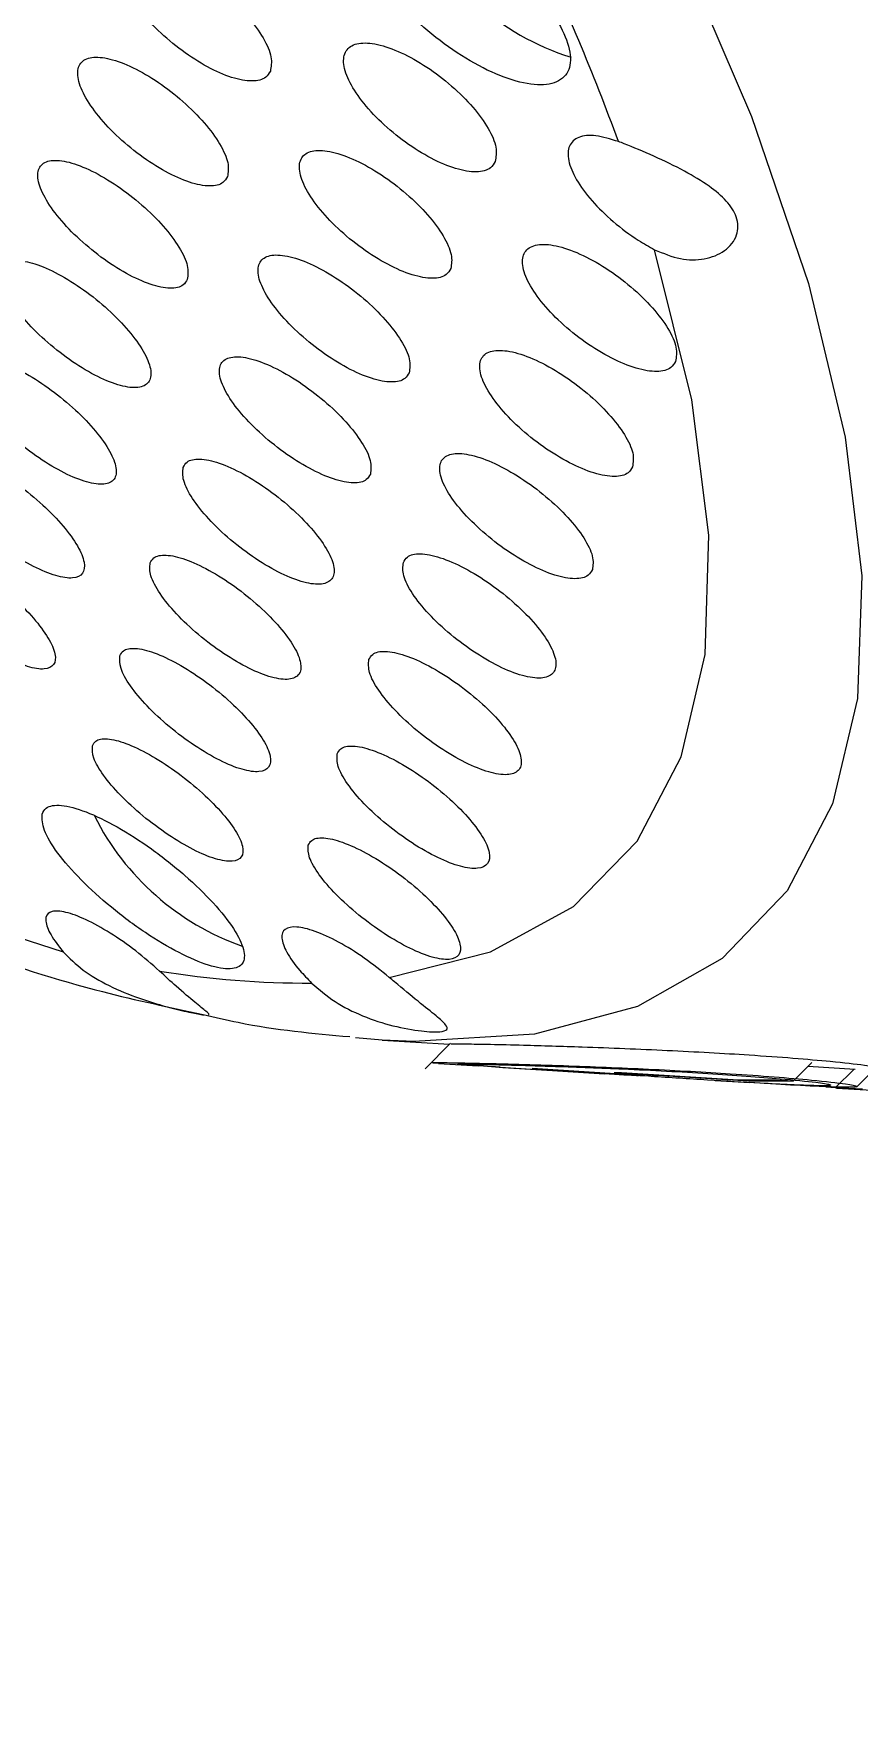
# Model space of a CAD drawing. Extents: x 1076 to 1148, y 508 to 635.
# Drawn here: x 1114.382 to 1114.797, y 553.52 to 554.362 of the extents above; entities that cross this region are included whole.
import ezdxf

# ---------------------------------------------------------------- set-up
doc = ezdxf.new("R2010")
doc.units = 0
doc.header["$MEASUREMENT"] = 0
doc.layers.add('1', color=4, linetype='Continuous')
doc.layers.add('GEOMETRY', color=4, linetype='Continuous', lineweight=25)

# ---------------------------------------------------------------- blocks, each defined once
blk = doc.blocks.new('SUCTION 1235301')
at = {"layer": 'GEOMETRY'}
for p, q in [((-0.22738, -2.19291), (-0.24076, -2.19189)), ((-0.22738, -2.19291), (-0.19354, -2.195)), ((-0.19301, -2.19447), (-0.20585, -2.20734)), ((-0.19631, -2.20483), (-0.20182, -2.20448)), ((-0.19918, -2.20467), (-0.17921, -2.20591)), ((-0.02099, -2.21359), (-0.01158, -2.20416)), ((-0.01354, -2.20612), (0.0103, -2.20759)), ((0.01093, -2.21664), (0.02338, -2.20416)), ((-0.1681, -2.20659), (-0.17045, -2.20645)), ((-0.17045, -2.20645), (-0.16679, -2.20666)), ((-0.1681, -2.20659), (-0.11576, -2.20983)), ((-0.16679, -2.20666), (-0.12251, -2.2094)), ((-0.10772, -2.21008), (-0.15197, -2.20731)), ((-0.15197, -2.20731), (-0.14822, -2.20742)), ((-0.14822, -2.20742), (-0.10397, -2.21019)), ((-0.12227, -2.20917), (-0.12251, -2.2094)), ((-0.12251, -2.2094), (-0.11619, -2.20979)), ((-0.11596, -2.20956), (-0.11619, -2.20979)), ((-0.11619, -2.20979), (-0.11068, -2.21012)), ((-0.11148, -2.21009), (-0.11576, -2.20983)), ((-0.10333, -2.21059), (-0.11148, -2.21009)), ((-0.0434, -2.21361), (-0.11091, -2.20937)), ((-0.10721, -2.2094), (-0.11091, -2.20937)), ((-0.11046, -2.2099), (-0.11068, -2.21012)), ((-0.11068, -2.21012), (-0.10599, -2.2104)), ((-0.10263, -2.21041), (-0.10772, -2.21008)), ((-0.04833, -2.21311), (-0.10721, -2.2094)), ((-0.10579, -2.2102), (-0.10599, -2.2104)), ((-0.10599, -2.2104), (-0.1021, -2.21061)), ((-0.1036, -2.20983), (-0.10397, -2.21019)), ((-0.10397, -2.21019), (-0.09746, -2.21062)), ((-0.09803, -2.2109), (-0.10333, -2.21059)), ((-0.09959, -2.21063), (-0.10263, -2.21041)), ((-0.10195, -2.21046), (-0.1021, -2.21061)), ((-0.1021, -2.21061), (-0.09964, -2.21072)), ((-0.09955, -2.21064), (-0.09964, -2.21072)), ((-0.09964, -2.21072), (-0.09859, -2.21074)), ((-0.09859, -2.21074), (-0.09959, -2.21063)), ((-0.09353, -2.21114), (-0.09803, -2.2109)), ((-0.09707, -2.21024), (-0.09746, -2.21062)), ((-0.09746, -2.21062), (-0.093, -2.21094)), ((-0.09107, -2.21126), (-0.09353, -2.21114)), ((-0.09258, -2.21052), (-0.093, -2.21094)), ((-0.093, -2.21094), (-0.08978, -2.21121)), ((-0.08941, -2.2113), (-0.09107, -2.21126)), ((-0.08929, -2.21073), (-0.08978, -2.21121)), ((-0.08978, -2.21121), (-0.08941, -2.2113)), ((-0.06013, -2.21326), (-0.04287, -2.21433)), ((-0.0296, -2.21304), (-0.04833, -2.21311)), ((-0.02099, -2.21359), (-0.0434, -2.21361)), ((-0.02099, -2.21359), (-0.0296, -2.21304)), ((0.00967, -2.20756), (0.00025, -2.21699)), ((0.00028, -2.21697), (-0.00452, -2.21667)), ((0.01399, -2.21766), (0.00025, -2.21699)), ((0.00494, -2.21725), (0.00057, -2.21698)), ((0.00088, -2.21703), (0.07558, -2.22165))]:
    blk.add_line(p, q, dxfattribs=at)
at = {"layer": 'GEOMETRY', "flags": 128}
for points in [[(-0.88383, -0.625), (-0.78056, -0.72112), (-0.68001, -0.82105), (-0.58316, -0.92384), (-0.49094, -1.0285), (-0.40423, -1.13403), (-0.32387, -1.23939), (-0.25064, -1.34359), (-0.18523, -1.44561), (-0.12828, -1.54447), (-0.08034, -1.63923), (-0.04187, -1.72896), (-0.01324, -1.81281), (0.00528, -1.88997), (0.0135, -1.95969), (0.01135, -2.0213), (-0.00115, -2.07421), (-0.02388, -2.11791), (-0.05662, -2.15198), (-0.09907, -2.1761), (-0.1508, -2.19001), (-0.21132, -2.19361), (-0.22738, -2.19291)], [(-0.22384, -2.16145), (-0.17301, -2.14866), (-0.13135, -2.12577), (-0.09928, -2.09301), (-0.07712, -2.0507), (-0.0651, -1.99927), (-0.06332, -1.93924), (-0.07182, -1.8712), (-0.0905, -1.79584)]]:
    blk.add_lwpolyline(points, dxfattribs=at)
at = {"layer": 'GEOMETRY'}
for centre, radius, start, end in [((-0.0951, -1.57798), 0.12677, 202.6056, 252.87003), ((-1.32343, -2.1895), 1.29473, 20.24296, 25.06508), ((0.19314, -0.30653), 1.93143, 229.74303, 252.50078), ((-0.25333, -2.02047), 0.1329, 206.78591, 250.47844), ((-0.26565, -1.71268), 0.45162, 260.61806, 270.35508)]:
    blk.add_arc(centre, radius, start, end, dxfattribs=at)
for points, knots in [([(-0.23526, -1.63249), (-0.23588, -1.63557), (-0.23713, -1.64174), (-0.23164, -1.65515), (-0.22133, -1.66981), (-0.20684, -1.68446), (-0.18985, -1.69743), (-0.17218, -1.70729), (-0.15582, -1.71287), (-0.14271, -1.71345), (-0.13439, -1.70896), (-0.13182, -1.69995), (-0.13521, -1.68753), (-0.14408, -1.6731), (-0.15743, -1.65827), (-0.17383, -1.64461), (-0.1915, -1.63364), (-0.2085, -1.62662), (-0.22275, -1.62448), (-0.23172, -1.62691), (-0.23427, -1.63093), (-0.23526, -1.63249)], [0, 0, 0, 0, 0.053126, 0.106258, 0.159274, 0.212407, 0.265896, 0.31983, 0.374107, 0.42847, 0.48262, 0.536353, 0.589652, 0.642691, 0.695755, 0.749114, 0.802913, 0.857107, 0.911476, 0.96572, 1, 1, 1, 1]), ([(-0.28358, -1.70614), (-0.28318, -1.70392), (-0.2824, -1.69946), (-0.28664, -1.68961), (-0.2944, -1.67874), (-0.30519, -1.66777), (-0.31775, -1.65799), (-0.33072, -1.65048), (-0.34262, -1.64613), (-0.35205, -1.64546), (-0.35792, -1.64856), (-0.35958, -1.65503), (-0.35688, -1.66411), (-0.35017, -1.67477), (-0.34021, -1.68584), (-0.32806, -1.69612), (-0.31506, -1.70444), (-0.30266, -1.70986), (-0.29238, -1.71167), (-0.286, -1.71009), (-0.28425, -1.70724), (-0.28358, -1.70614)], [0, 0, 0, 0, 0.05325, 0.106503, 0.159724, 0.213096, 0.266756, 0.320718, 0.374864, 0.428993, 0.482911, 0.536517, 0.589849, 0.643065, 0.696371, 0.749933, 0.803807, 0.857914, 0.912072, 0.966073, 1, 1, 1, 1]), ([(-0.17063, -1.75161), (-0.17022, -1.74937), (-0.16939, -1.74487), (-0.17361, -1.73503), (-0.18139, -1.72423), (-0.19225, -1.71337), (-0.20492, -1.70372), (-0.21805, -1.69634), (-0.23012, -1.69212), (-0.23973, -1.69158), (-0.24574, -1.69478), (-0.24748, -1.70132), (-0.24481, -1.71041), (-0.2381, -1.72103), (-0.22808, -1.73201), (-0.21583, -1.74216), (-0.20269, -1.75035), (-0.19012, -1.75564), (-0.17965, -1.75732), (-0.17313, -1.75563), (-0.17133, -1.75273), (-0.17063, -1.75161)], [0, 0, 0, 0, 0.0531314, 0.1062662, 0.1593523, 0.2126195, 0.2662507, 0.320273, 0.3745432, 0.4288063, 0.4828077, 0.5364098, 0.5896538, 0.642737, 0.695923, 0.7494292, 0.8033365, 0.8575527, 0.9118482, 0.9659542, 1, 1, 1, 1]), ([(-0.30514, -1.75914), (-0.3048, -1.75696), (-0.30412, -1.75261), (-0.30849, -1.74288), (-0.31636, -1.73211), (-0.32723, -1.72119), (-0.33982, -1.71141), (-0.35276, -1.70387), (-0.36456, -1.69944), (-0.37384, -1.69867), (-0.37954, -1.70162), (-0.38103, -1.70793), (-0.37819, -1.71686), (-0.37137, -1.72741), (-0.36131, -1.73842), (-0.34911, -1.74868), (-0.33613, -1.75703), (-0.3238, -1.76252), (-0.31366, -1.76443), (-0.30743, -1.76296), (-0.30578, -1.7602), (-0.30514, -1.75914)], [0, 0, 0, 0, 0.053271, 0.106542, 0.159837, 0.213328, 0.267101, 0.321121, 0.375244, 0.429278, 0.483071, 0.536578, 0.58988, 0.643147, 0.696563, 0.750246, 0.804199, 0.85831, 0.912392, 0.966271, 1, 1, 1, 1]), ([(-1.13143, -1.72281), (-1.10758, -1.74228), (-1.05772, -1.78297), (-0.98111, -1.84124), (-0.90167, -1.89833), (-0.82164, -1.95196), (-0.74188, -2.00147), (-0.66313, -2.04621), (-0.58594, -2.08573), (-0.51072, -2.11974), (-0.43787, -2.14764), (-0.37326, -2.16829), (-0.3341, -2.17651), (-0.3174, -2.18002)], [0, 0, 0, 0, 0.08188, 0.171111, 0.262592, 0.355628, 0.449743, 0.544607, 0.639999, 0.735782, 0.831894, 0.928324, 1, 1, 1, 1]), ([(-0.10867, -1.74152), (-0.11264, -1.7403), (-0.12058, -1.73788), (-0.12919, -1.73886), (-0.13401, -1.74325), (-0.13437, -1.75077), (-0.13037, -1.76046), (-0.12246, -1.77126), (-0.11154, -1.78195), (-0.10032, -1.79039), (-0.09324, -1.79432), (-0.0905, -1.79584)], [0, 0, 0, 0, 0.11725, 0.234523, 0.351146, 0.466673, 0.581355, 0.695808, 0.810733, 0.926629, 1, 1, 1, 1]), ([(-0.0905, -1.79584), (-0.08615, -1.79765), (-0.07744, -1.80128), (-0.06498, -1.80102), (-0.05461, -1.79684), (-0.04839, -1.78904), (-0.04847, -1.77983), (-0.05396, -1.7713), (-0.06315, -1.76355), (-0.0758, -1.756), (-0.09091, -1.74873), (-0.10228, -1.74394), (-0.10772, -1.74188), (-0.10867, -1.74152)], [0, 0, 0, 0, 0.096841, 0.193448, 0.296278, 0.404065, 0.502563, 0.587113, 0.671027, 0.765664, 0.871634, 0.977666, 1, 1, 1, 1]), ([(-0.32529, -1.81073), (-0.325, -1.8086), (-0.32442, -1.80434), (-0.32894, -1.79475), (-0.33692, -1.78407), (-0.34786, -1.7732), (-0.36049, -1.76342), (-0.37339, -1.75583), (-0.38509, -1.75134), (-0.39422, -1.75045), (-0.39974, -1.75327), (-0.40107, -1.75942), (-0.39809, -1.76821), (-0.39115, -1.77865), (-0.381, -1.7896), (-0.36876, -1.79984), (-0.35578, -1.80822), (-0.34354, -1.81376), (-0.33353, -1.81577), (-0.32746, -1.81442), (-0.32589, -1.81175), (-0.32529, -1.81073)], [0, 0, 0, 0, 0.0533053, 0.1066085, 0.1599866, 0.2135954, 0.2674705, 0.3215318, 0.3756161, 0.4295489, 0.4832228, 0.5366455, 0.589935, 0.6432657, 0.6967932, 0.7505882, 0.8046058, 0.8587028, 0.9126993, 0.9664594, 1, 1, 1, 1]), ([(-0.19293, -1.80535), (-0.19257, -1.80315), (-0.19185, -1.79876), (-0.1962, -1.78905), (-0.20409, -1.77834), (-0.21502, -1.76753), (-0.22773, -1.75788), (-0.24083, -1.75046), (-0.25281, -1.74617), (-0.26226, -1.74552), (-0.26809, -1.74858), (-0.26966, -1.75496), (-0.26686, -1.76391), (-0.26002, -1.77441), (-0.24992, -1.78532), (-0.23762, -1.79546), (-0.22449, -1.80368), (-0.21199, -1.80903), (-0.20166, -1.81081), (-0.1953, -1.80924), (-0.19359, -1.80643), (-0.19293, -1.80535)], [0, 0, 0, 0, 0.0531516, 0.106304, 0.1594709, 0.2128724, 0.266634, 0.320726, 0.3749737, 0.4291307, 0.4829898, 0.536477, 0.5896837, 0.6428221, 0.696131, 0.7497752, 0.8037762, 0.8580001, 0.9122122, 0.9661805, 1, 1, 1, 1]), ([(-0.08005, -1.85196), (-0.07967, -1.84974), (-0.0789, -1.84532), (-0.08324, -1.83563), (-0.09115, -1.825), (-0.10215, -1.81429), (-0.11497, -1.80477), (-0.12823, -1.79748), (-0.14039, -1.79331), (-0.15001, -1.79279), (-0.15597, -1.79595), (-0.15762, -1.8024), (-0.15484, -1.81135), (-0.148, -1.8218), (-0.13785, -1.83261), (-0.12545, -1.84263), (-0.11217, -1.85072), (-0.09949, -1.85594), (-0.08899, -1.8576), (-0.08249, -1.85592), (-0.08073, -1.85306), (-0.08005, -1.85196)], [0, 0, 0, 0, 0.053019, 0.10604, 0.159065, 0.212367, 0.266115, 0.320287, 0.374673, 0.428968, 0.482901, 0.536366, 0.589467, 0.642462, 0.695652, 0.749254, 0.803307, 0.857656, 0.912014, 0.966081, 1, 1, 1, 1]), ([(-0.41866, -1.80557), (-0.4189, -1.80765), (-0.41938, -1.81181), (-0.41472, -1.82128), (-0.40663, -1.83187), (-0.3956, -1.84269), (-0.38295, -1.85247), (-0.37008, -1.86009), (-0.35848, -1.86465), (-0.34951, -1.86564), (-0.34415, -1.86297), (-0.34299, -1.85697), (-0.34612, -1.84832), (-0.35318, -1.83799), (-0.36342, -1.82711), (-0.37571, -1.81688), (-0.38867, -1.80848), (-0.40083, -1.80287), (-0.4107, -1.80077), (-0.41662, -1.80201), (-0.41809, -1.80458), (-0.41866, -1.80557)], [0, 0, 0, 0, 0.053354, 0.106704, 0.160175, 0.2139, 0.267865, 0.32195, 0.375981, 0.429807, 0.483368, 0.536721, 0.590014, 0.64342, 0.697062, 0.750961, 0.805026, 0.859093, 0.912995, 0.966637, 1, 1, 1, 1]), ([(-0.21382, -1.85767), (-0.21351, -1.85552), (-0.21288, -1.85123), (-0.21738, -1.84165), (-0.22538, -1.83103), (-0.2364, -1.82027), (-0.24914, -1.81061), (-0.2622, -1.80316), (-0.27408, -1.7988), (-0.28338, -1.79804), (-0.28903, -1.80097), (-0.29044, -1.80719), (-0.28749, -1.81599), (-0.28054, -1.82638), (-0.27034, -1.83723), (-0.258, -1.84736), (-0.24487, -1.8556), (-0.23245, -1.86102), (-0.22226, -1.86289), (-0.21606, -1.86143), (-0.21444, -1.85871), (-0.21382, -1.85767)], [0, 0, 0, 0, 0.053186, 0.10637, 0.159627, 0.213162, 0.267042, 0.321187, 0.375397, 0.429442, 0.483164, 0.536551, 0.589738, 0.642943, 0.696377, 0.750151, 0.80423, 0.858445, 0.912564, 0.966396, 1, 1, 1, 1]), ([(-0.436, -1.85434), (-0.43618, -1.85637), (-0.43656, -1.86043), (-0.43176, -1.86977), (-0.42355, -1.88027), (-0.41244, -1.89105), (-0.39976, -1.90082), (-0.38693, -1.90847), (-0.37544, -1.91311), (-0.36662, -1.91421), (-0.36143, -1.91167), (-0.36044, -1.90582), (-0.36371, -1.89732), (-0.3709, -1.8871), (-0.38123, -1.87627), (-0.39357, -1.86606), (-0.40651, -1.85763), (-0.41859, -1.85197), (-0.42832, -1.84978), (-0.43408, -1.8509), (-0.43547, -1.85338), (-0.436, -1.85434)], [0, 0, 0, 0, 0.053417, 0.106828, 0.160399, 0.214239, 0.268283, 0.322376, 0.376339, 0.430052, 0.483504, 0.536802, 0.590116, 0.64361, 0.697368, 0.751362, 0.805459, 0.859479, 0.913277, 0.966804, 1, 1, 1, 1]), ([(-0.23329, -1.90858), (-0.23303, -1.90648), (-0.23251, -1.90228), (-0.23715, -1.89283), (-0.24526, -1.88231), (-0.25636, -1.87159), (-0.26913, -1.86193), (-0.28217, -1.85445), (-0.29394, -1.85002), (-0.30309, -1.84916), (-0.30857, -1.85194), (-0.3098, -1.85801), (-0.30671, -1.86666), (-0.29963, -1.87694), (-0.28934, -1.88774), (-0.27695, -1.89785), (-0.26384, -1.90612), (-0.2515, -1.91159), (-0.24145, -1.91355), (-0.23541, -1.91221), (-0.23388, -1.90958), (-0.23329, -1.90858)], [0, 0, 0, 0, 0.0532343, 0.1064645, 0.159821, 0.2134876, 0.2674755, 0.3216556, 0.3758124, 0.4297387, 0.4833304, 0.5366325, 0.5898159, 0.6431007, 0.6966622, 0.7505569, 0.8046974, 0.8588864, 0.9129028, 0.9666017, 1, 1, 1, 1]), ([(-0.10162, -1.90497), (-0.10129, -1.9028), (-0.10063, -1.89847), (-0.10511, -1.88892), (-0.11313, -1.87838), (-0.12421, -1.86772), (-0.13707, -1.85819), (-0.1503, -1.85086), (-0.16236, -1.84663), (-0.17183, -1.846), (-0.17761, -1.84903), (-0.17908, -1.85532), (-0.17616, -1.86412), (-0.1692, -1.87446), (-0.15895, -1.88521), (-0.14651, -1.89521), (-0.13323, -1.90333), (-0.12063, -1.90861), (-0.11027, -1.91036), (-0.10393, -1.9088), (-0.10226, -1.90603), (-0.10162, -1.90497)], [0, 0, 0, 0, 0.053054, 0.106106, 0.159229, 0.212679, 0.266563, 0.320799, 0.375148, 0.429318, 0.483097, 0.536447, 0.58952, 0.642587, 0.695916, 0.749664, 0.803808, 0.858153, 0.912409, 0.966325, 1, 1, 1, 1]), ([(-0.45193, -1.90169), (-0.45206, -1.90367), (-0.45234, -1.90764), (-0.44739, -1.91686), (-0.43906, -1.92727), (-0.42787, -1.938), (-0.41516, -1.94776), (-0.40237, -1.95545), (-0.39099, -1.96015), (-0.38232, -1.96136), (-0.37731, -1.95896), (-0.37647, -1.95327), (-0.3799, -1.9449), (-0.38721, -1.93478), (-0.39764, -1.92402), (-0.41003, -1.91382), (-0.42295, -1.90538), (-0.43494, -1.89966), (-0.44452, -1.89737), (-0.45013, -1.89838), (-0.45143, -1.90077), (-0.45193, -1.90169)], [0, 0, 0, 0, 0.053493, 0.106979, 0.160662, 0.214616, 0.268726, 0.322809, 0.376688, 0.430282, 0.483633, 0.536891, 0.590243, 0.643836, 0.697713, 0.751793, 0.805905, 0.859862, 0.913546, 0.966961, 1, 1, 1, 1]), ([(-0.32737, -1.90521), (-0.32758, -1.90726), (-0.32799, -1.91135), (-0.32321, -1.92067), (-0.31497, -1.9311), (-0.30379, -1.94178), (-0.29098, -1.95143), (-0.27798, -1.95895), (-0.26632, -1.96345), (-0.25733, -1.96442), (-0.25204, -1.96178), (-0.25097, -1.95587), (-0.25422, -1.94736), (-0.26142, -1.93719), (-0.27181, -1.92646), (-0.28426, -1.91636), (-0.29736, -1.90807), (-0.30961, -1.90254), (-0.31951, -1.90048), (-0.32538, -1.90171), (-0.32682, -1.90424), (-0.32737, -1.90521)], [0, 0, 0, 0, 0.053299, 0.106593, 0.160062, 0.213863, 0.267949, 0.322148, 0.376234, 0.430032, 0.483495, 0.536724, 0.589921, 0.643301, 0.696997, 0.751009, 0.805196, 0.85934, 0.91324, 0.966802, 1, 1, 1, 1]), ([(-0.12178, -1.95656), (-0.1215, -1.95444), (-0.12094, -1.95021), (-0.12556, -1.94079), (-0.1337, -1.93033), (-0.14486, -1.91972), (-0.15776, -1.91019), (-0.17095, -1.90283), (-0.18291, -1.89853), (-0.19222, -1.8978), (-0.19782, -1.90069), (-0.19913, -1.90682), (-0.19606, -1.91548), (-0.18898, -1.9257), (-0.17864, -1.9364), (-0.16614, -1.94639), (-0.15287, -1.95453), (-0.14035, -1.95987), (-0.13013, -1.96171), (-0.12396, -1.96026), (-0.12239, -1.95758), (-0.12178, -1.95656)], [0, 0, 0, 0, 0.053102, 0.106201, 0.15943, 0.213028, 0.267036, 0.321318, 0.375614, 0.429655, 0.483285, 0.536535, 0.589598, 0.642749, 0.696218, 0.750104, 0.804324, 0.858647, 0.912792, 0.966557, 1, 1, 1, 1]), ([(-0.46645, -1.94763), (-0.46653, -1.94957), (-0.4667, -1.95344), (-0.46161, -1.96254), (-0.45316, -1.97286), (-0.44188, -1.98354), (-0.42914, -1.9933), (-0.4164, -2.00101), (-0.40513, -2.00578), (-0.39661, -2.0071), (-0.39177, -2.00484), (-0.3911, -1.9993), (-0.39468, -1.99107), (-0.40212, -1.98105), (-0.41265, -1.97035), (-0.42508, -1.96017), (-0.43799, -1.95171), (-0.44988, -1.94594), (-0.45932, -1.94355), (-0.46477, -1.94444), (-0.46599, -1.94675), (-0.46645, -1.94763)], [0, 0, 0, 0, 0.053584, 0.107159, 0.160962, 0.215029, 0.269194, 0.323249, 0.37703, 0.430499, 0.483754, 0.536986, 0.590393, 0.644099, 0.698097, 0.752254, 0.806364, 0.860241, 0.913803, 0.967108, 1, 1, 1, 1]), ([(-0.34398, -1.95324), (-0.34413, -1.95524), (-0.34445, -1.95924), (-0.33951, -1.96844), (-0.33116, -1.97878), (-0.31989, -1.98941), (-0.30705, -1.99905), (-0.29409, -2.0066), (-0.28254, -2.01117), (-0.27371, -2.01225), (-0.26859, -2.00974), (-0.26769, -2.00399), (-0.27109, -1.99562), (-0.27842, -1.98556), (-0.2889, -1.97488), (-0.3014, -1.9648), (-0.31448, -1.95649), (-0.32665, -1.95091), (-0.33639, -1.94875), (-0.34212, -1.94987), (-0.34346, -1.95231), (-0.34398, -1.95324)], [0, 0, 0, 0, 0.053376, 0.106744, 0.160332, 0.214262, 0.268432, 0.322631, 0.376634, 0.430301, 0.483645, 0.536818, 0.590047, 0.643531, 0.69736, 0.751475, 0.80569, 0.859774, 0.913552, 0.966986, 1, 1, 1, 1]), ([(-0.21673, -1.95298), (-0.21696, -1.95505), (-0.21742, -1.95919), (-0.21266, -1.96849), (-0.2044, -1.97885), (-0.19315, -1.98942), (-0.18022, -1.99895), (-0.16706, -2.00634), (-0.15521, -2.0107), (-0.14606, -2.01154), (-0.14063, -2.00879), (-0.13949, -2.00281), (-0.14271, -1.9943), (-0.14992, -1.98418), (-0.16036, -1.97354), (-0.17291, -1.96357), (-0.18617, -1.9554), (-0.1986, -1.95001), (-0.20867, -1.94808), (-0.21468, -1.94941), (-0.21616, -1.952), (-0.21673, -1.95298)], [0, 0, 0, 0, 0.053166, 0.106325, 0.159671, 0.213414, 0.267534, 0.321845, 0.376073, 0.429979, 0.483467, 0.53663, 0.5897, 0.642946, 0.696559, 0.750576, 0.804855, 0.859138, 0.913162, 0.966779, 1, 1, 1, 1]), ([(-0.35917, -1.99986), (-0.35928, -2.00182), (-0.35949, -2.00572), (-0.35441, -2.0148), (-0.34593, -2.02505), (-0.33457, -2.03563), (-0.3217, -2.04527), (-0.30879, -2.05285), (-0.29735, -2.05748), (-0.28868, -2.05866), (-0.28373, -2.0563), (-0.28299, -2.0507), (-0.28654, -2.04247), (-0.294, -2.0325), (-0.30459, -2.02189), (-0.31714, -2.01183), (-0.3302, -2.0035), (-0.34227, -1.99786), (-0.35187, -1.99561), (-0.35744, -1.99661), (-0.35869, -1.99896), (-0.35917, -1.99986)], [0, 0, 0, 0, 0.053467, 0.106924, 0.16064, 0.214699, 0.268941, 0.323122, 0.377025, 0.430556, 0.483787, 0.53692, 0.590198, 0.643798, 0.697762, 0.751971, 0.806198, 0.860205, 0.913851, 0.967159, 1, 1, 1, 1]), ([(-0.23407, -2.00175), (-0.23425, -2.00377), (-0.2346, -2.00781), (-0.22969, -2.01698), (-0.22132, -2.02725), (-0.20998, -2.03778), (-0.19701, -2.04731), (-0.18389, -2.05473), (-0.17214, -2.05916), (-0.16315, -2.0601), (-0.15791, -2.05748), (-0.15694, -2.05166), (-0.1603, -2.04329), (-0.16764, -2.03327), (-0.17818, -2.0227), (-0.19079, -2.01273), (-0.20403, -2.00455), (-0.21637, -1.9991), (-0.2263, -1.99708), (-0.23214, -1.9983), (-0.23353, -2.0008), (-0.23407, -2.00175)], [0, 0, 0, 0, 0.0532421, 0.1064754, 0.1599473, 0.2138357, 0.2680569, 0.3223796, 0.3765234, 0.4302866, 0.4836385, 0.5367307, 0.589825, 0.643179, 0.6969389, 0.7510765, 0.805398, 0.8596246, 0.913518, 0.9669894, 1, 1, 1, 1]), ([(-0.37296, -2.04507), (-0.37301, -2.04698), (-0.37312, -2.05079), (-0.36789, -2.05974), (-0.35929, -2.0699), (-0.34784, -2.08045), (-0.33494, -2.09008), (-0.32207, -2.09768), (-0.31074, -2.10238), (-0.30223, -2.10366), (-0.29746, -2.10144), (-0.29689, -2.09599), (-0.30058, -2.0879), (-0.30818, -2.07803), (-0.31887, -2.06748), (-0.33147, -2.05743), (-0.34451, -2.04909), (-0.35649, -2.0434), (-0.36594, -2.04106), (-0.37135, -2.04194), (-0.37252, -2.04421), (-0.37296, -2.04507)], [0, 0, 0, 0, 0.053572, 0.1071322, 0.1609864, 0.2151723, 0.2694738, 0.3236203, 0.377409, 0.4307976, 0.4839216, 0.537029, 0.5903724, 0.6441021, 0.6982031, 0.7524976, 0.8067191, 0.8606317, 0.9141379, 0.9673217, 1, 1, 1, 1]), ([(-0.24999, -2.0491), (-0.25012, -2.05107), (-0.25037, -2.05501), (-0.24531, -2.06407), (-0.23682, -2.07425), (-0.22539, -2.08473), (-0.21239, -2.09425), (-0.1993, -2.1017), (-0.18767, -2.1062), (-0.17884, -2.10724), (-0.17378, -2.10476), (-0.17297, -2.09909), (-0.17648, -2.09086), (-0.18395, -2.08095), (-0.19459, -2.07043), (-0.20725, -2.06048), (-0.22048, -2.05228), (-0.23273, -2.04678), (-0.24251, -2.04467), (-0.24819, -2.04578), (-0.24949, -2.04818), (-0.24999, -2.0491)], [0, 0, 0, 0, 0.053333, 0.106654, 0.160262, 0.214294, 0.268605, 0.322921, 0.376966, 0.430581, 0.483802, 0.536838, 0.589974, 0.643449, 0.697357, 0.751607, 0.805954, 0.860107, 0.913861, 0.967189, 1, 1, 1, 1]), ([(-0.39825, -2.07942), (-0.39825, -2.08192), (-0.39826, -2.08691), (-0.39102, -2.09879), (-0.37928, -2.11233), (-0.36377, -2.12644), (-0.34639, -2.13938), (-0.32916, -2.14963), (-0.3141, -2.15603), (-0.30288, -2.1579), (-0.29669, -2.1551), (-0.29614, -2.14797), (-0.30132, -2.13728), (-0.31171, -2.12415), (-0.32623, -2.11004), (-0.34323, -2.09656), (-0.36073, -2.08533), (-0.37668, -2.07762), (-0.38918, -2.07434), (-0.39624, -2.07538), (-0.3977, -2.07831), (-0.39825, -2.07942)], [0, 0, 0, 0, 0.0536913, 0.1073692, 0.1613712, 0.2156828, 0.2700317, 0.3241252, 0.3777841, 0.4310251, 0.4840484, 0.537145, 0.5905714, 0.6444431, 0.698684, 0.7530544, 0.8072531, 0.8610544, 0.9144116, 0.9674746, 1, 1, 1, 1]), ([(-0.2645, -2.09503), (-0.26458, -2.09695), (-0.26473, -2.1008), (-0.25952, -2.10974), (-0.2509, -2.11984), (-0.23937, -2.13028), (-0.22634, -2.13979), (-0.2133, -2.14726), (-0.20179, -2.15182), (-0.19312, -2.15297), (-0.18823, -2.15063), (-0.18759, -2.14511), (-0.19125, -2.13702), (-0.19885, -2.12721), (-0.2096, -2.11674), (-0.22232, -2.10681), (-0.23553, -2.0986), (-0.24768, -2.09305), (-0.2573, -2.09084), (-0.26283, -2.09184), (-0.26404, -2.09415), (-0.2645, -2.09503)], [0, 0, 0, 0, 0.053437, 0.106861, 0.160614, 0.21479, 0.269177, 0.32347, 0.377399, 0.43086, 0.483958, 0.536953, 0.590147, 0.643756, 0.697815, 0.752168, 0.806524, 0.860586, 0.91419, 0.967379, 1, 1, 1, 1]), ([(-0.33927, -2.15826), (-0.34317, -2.15483), (-0.35096, -2.14798), (-0.36412, -2.13889), (-0.37647, -2.13204), (-0.38677, -2.12823), (-0.39385, -2.12781), (-0.39702, -2.13079), (-0.3959, -2.13685), (-0.39189, -2.14339), (-0.38846, -2.14757), (-0.38763, -2.14858)], [0, 0, 0, 0, 0.121569, 0.243165, 0.364036, 0.483773, 0.602711, 0.721523, 0.840929, 0.96139, 1, 1, 1, 1]), ([(-0.22384, -2.16145), (-0.22797, -2.15812), (-0.23622, -2.15147), (-0.24948, -2.14333), (-0.26145, -2.13781), (-0.2709, -2.13556), (-0.27678, -2.13677), (-0.27851, -2.14127), (-0.27589, -2.14855), (-0.27015, -2.15669), (-0.26489, -2.16217), (-0.26285, -2.16429)], [0, 0, 0, 0, 0.11725, 0.234523, 0.351146, 0.466673, 0.581355, 0.695808, 0.810733, 0.926629, 1, 1, 1, 1]), ([(-0.38763, -2.14858), (-0.3845, -2.15173), (-0.37826, -2.15803), (-0.36447, -2.16601), (-0.34896, -2.17238), (-0.33433, -2.17663), (-0.32274, -2.17935), (-0.3189, -2.18001), (-0.31698, -2.18034)], [0, 0, 0, 0, 0.167915, 0.335428, 0.51389, 0.703794, 0.851718, 1, 1, 1, 1]), ([(-0.3147, -2.18026), (-0.31467, -2.18026), (-0.31374, -2.18024), (-0.31578, -2.17862), (-0.32095, -2.17437), (-0.3296, -2.16718), (-0.33643, -2.16088), (-0.33927, -2.15826)], [0, 0, 0, 0, 0.008771, 0.242241, 0.511343, 0.796458, 1, 1, 1, 1]), ([(-0.26285, -2.16429), (-0.2591, -2.16754), (-0.2516, -2.17403), (-0.23692, -2.18126), (-0.2215, -2.18622), (-0.20734, -2.18868), (-0.19794, -2.18901), (-0.19427, -2.18784), (-0.19507, -2.18534), (-0.19998, -2.18094), (-0.20894, -2.17389), (-0.21782, -2.16658), (-0.22294, -2.16221), (-0.22384, -2.16145)], [0, 0, 0, 0, 0.096841, 0.193448, 0.296278, 0.404065, 0.502563, 0.587113, 0.671027, 0.765664, 0.871634, 0.977666, 1, 1, 1, 1]), ([(-0.3174, -2.18002), (-0.3115, -2.18142), (-0.28612, -2.18744), (-0.26213, -2.18958), (-0.24372, -2.19121)], [0, 0, 0, 0, 0.232736, 1, 1, 1, 1]), ([(-0.19256, -2.19492), (-0.19274, -2.19489), (-0.19336, -2.19477), (-0.18661, -2.19483), (-0.17345, -2.19505), (-0.1535, -2.19552), (-0.1229, -2.19643), (-0.08321, -2.19804), (-0.03945, -2.20049), (-0.00441, -2.20323), (0.01479, -2.20542), (0.02161, -2.20656), (0.02024, -2.20679), (0.01999, -2.20683)], [0, 0, 0, 0, 0.030772, 0.102119, 0.164153, 0.227976, 0.327988, 0.468797, 0.613939, 0.787972, 0.896909, 0.9813, 1, 1, 1, 1]), ([(-0.20198, -2.20436), (-0.20216, -2.20432), (-0.20278, -2.20421), (-0.19603, -2.20426), (-0.18287, -2.20449), (-0.16292, -2.20496), (-0.13232, -2.20587), (-0.09265, -2.20748), (-0.0488, -2.20993), (-0.0141, -2.21265), (0.00592, -2.2149), (0.01239, -2.21617), (0.01018, -2.21673), (0.0032, -2.21668), (-0.00227, -2.21649), (-0.00325, -2.21645)], [0, 0, 0, 0, 0.027104, 0.089945, 0.144583, 0.200798, 0.288887, 0.41291, 0.54075, 0.694035, 0.789986, 0.864316, 0.925387, 0.986675, 1, 1, 1, 1]), ([(-0.17043, -2.20643), (-0.17584, -2.20611), (-0.1854, -2.20554), (-0.19045, -2.20513), (-0.18845, -2.205), (-0.18244, -2.20506), (-0.17779, -2.20515), (-0.17698, -2.20516)], [0, 0, 0, 0, 0.319621, 0.563721, 0.760427, 0.957902, 1, 1, 1, 1]), ([(-0.17698, -2.20516), (-0.17162, -2.20528), (-0.16096, -2.20551), (-0.13613, -2.20626), (-0.10257, -2.20755), (-0.06263, -2.20965), (-0.02924, -2.21208), (-0.00936, -2.21408), (-0.00168, -2.2153), (-0.00211, -2.21591), (-0.00923, -2.21594), (-0.02175, -2.21546), (-0.03998, -2.2145), (-0.06451, -2.213), (-0.08287, -2.21183), (-0.0923, -2.21123)], [0, 0, 0, 0, 0.060494, 0.120484, 0.21743, 0.345022, 0.473925, 0.56378, 0.631423, 0.685861, 0.740555, 0.789715, 0.840932, 0.918327, 1, 1, 1, 1]), ([(-0.00325, -2.21645), (-0.00927, -2.21619), (-0.02072, -2.21568), (-0.03575, -2.21476), (-0.04287, -2.21432)], [0, 0, 0, 0, 0.525657, 1, 1, 1, 1])]:
    blk.add_open_spline(points, degree=3, knots=knots, dxfattribs=at)
blk = doc.blocks.new('2026 TX')
at = {"layer": '1', "color": 3}
blk.add_open_spline([(37.71333, 37.71364), (38.0546, 37.3744), (38.73714, 36.69591), (39.77371, 35.69292), (40.81787, 34.70071), (41.52059, 34.05084), (41.87194, 33.7259)], degree=3, knots=[0, 0, 0, 0, 0.25, 0.500002, 0.750002, 1, 1, 1, 1], dxfattribs=at)
blk.add_blockref('SUCTION 1235301', (39.02225, 36.25517), dxfattribs=at)

msp = doc.modelspace()

# ---------------------------------------------------------------- block references
at = {"layer": '1'}
msp.add_blockref('2026 TX', (1075.76246, 519.79368), dxfattribs=at)

doc.saveas('drawing.dxf')
